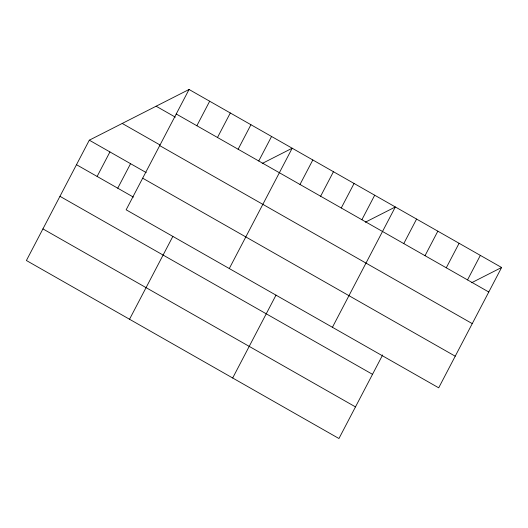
<?xml version="1.0" encoding="UTF-8"?>
<svg xmlns="http://www.w3.org/2000/svg" width="528" height="528" viewBox="0 0 528 528"><rect width="100%" height="100%" fill="white"/><g stroke="black" fill="none" stroke-linecap="round" stroke-linejoin="round"><path stroke-width="0.79" d="M189.05 89.476L126.146 209.801L438.695 387.816L501.6 267.491L189.05 89.476L89.305 140.184L26.4 260.509L338.95 438.524L382.655 354.928M97.119 176.444L109.93 151.932M117.744 188.192L130.561 163.687M196.865 125.737L209.675 101.224M217.49 137.485L230.307 112.972M129.538 319.255L172.867 236.379M238.121 149.239L250.932 124.727M258.746 160.987L271.564 136.475M229.284 268.547L292.189 148.223L262.198 163.469M300.003 184.483L312.82 159.971M320.635 196.231L333.445 171.719M232.683 377.995L276.012 295.119M341.26 207.979L354.077 183.467M361.891 219.727L374.702 195.215M332.429 327.287L395.333 206.963L365.343 222.209M403.775 243.58L416.585 219.067M425.027 255.684L437.837 231.178M446.279 267.795L459.096 243.283M467.531 279.899L480.348 255.387M471.61 282.737L501.6 267.491M176.233 113.989L488.783 292.004M156.136 106.214L175.342 117.15M122.219 123.453L159.918 144.923M159.707 145.609L472.256 323.618M89.305 140.184L146.21 172.597M142.672 178.187L455.228 356.195M76.487 164.696L133.393 197.109M59.961 196.317L372.511 374.326M42.926 228.895L355.483 406.903"/></g></svg>
